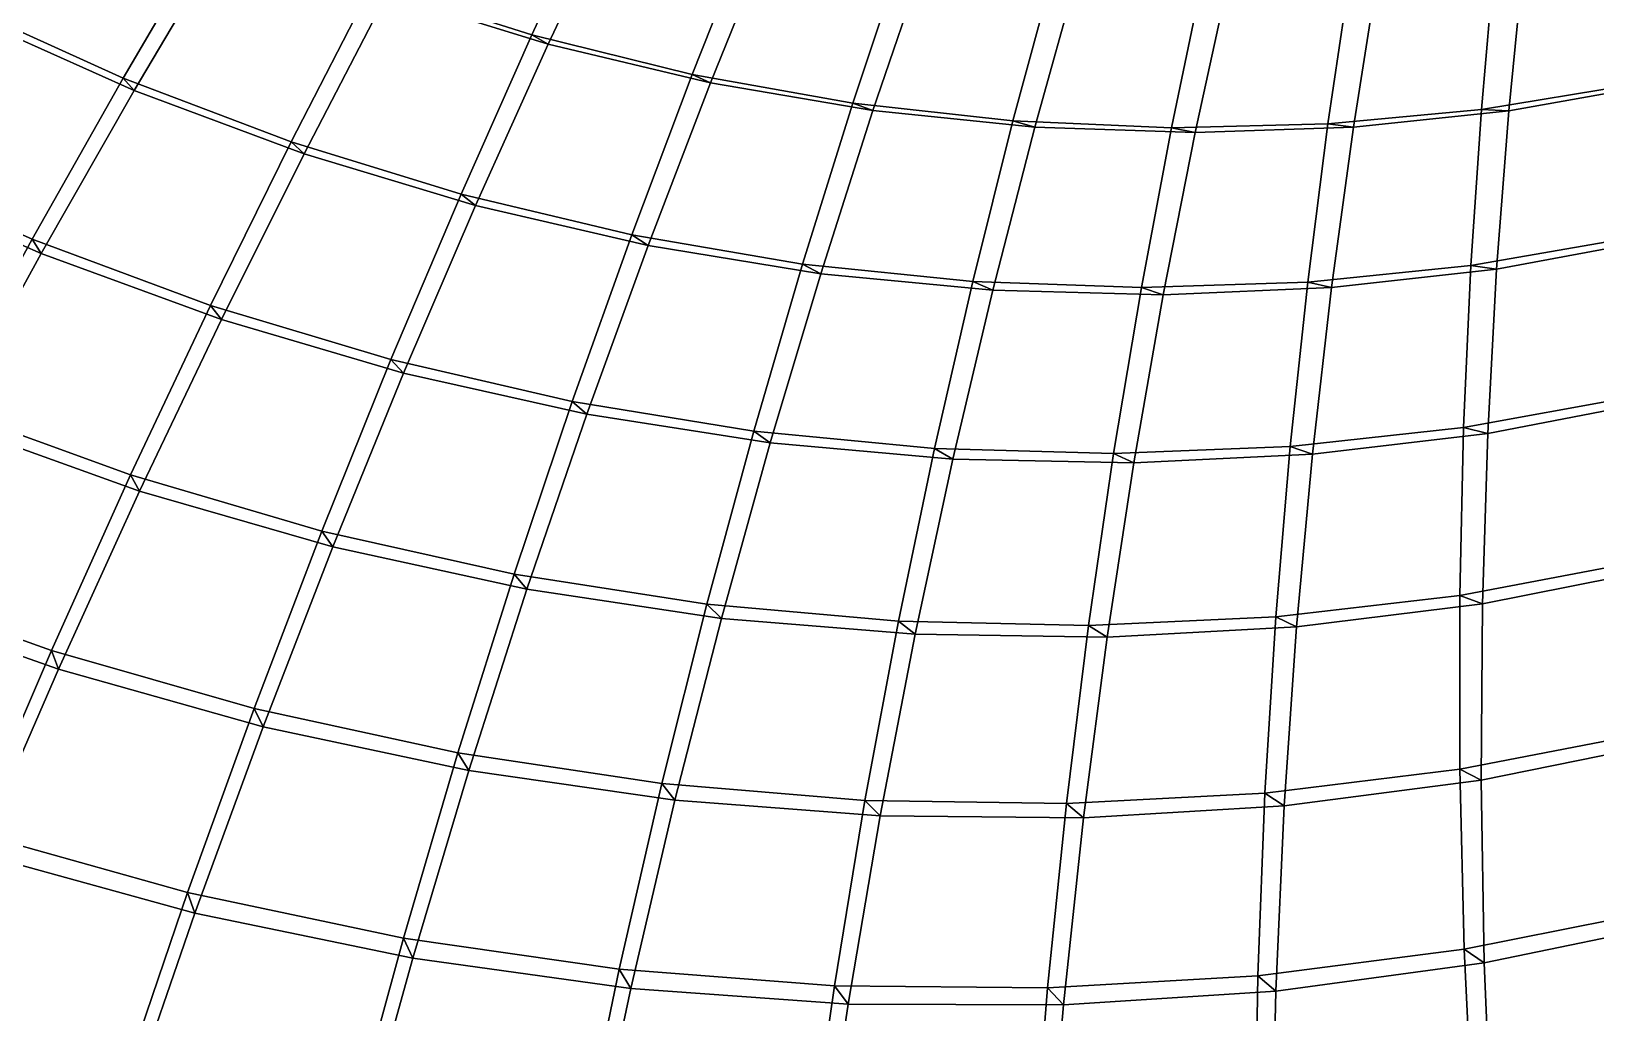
# Model space of a CAD drawing. Header units: metres. Extents: x -2184624 to 1125696, y -1900362 to 1900362.
# Drawn here: x -551038 to -128531, y -1094813 to -829668 of the extents above; entities that cross this region are included whole.
import ezdxf

# ---------------------------------------------------------------- set-up
doc = ezdxf.new("R2010")
doc.units = ezdxf.units.M

msp = doc.modelspace()

# ---------------------------------------------------------------- linework, layer by layer
at = {"layer": '1'}
for points in [[(-396662.97, -789097, 469294.94), (-415882.84, -830623.5, 469206.38), (-458994.16, -816975.1, 480598.75), (-437137, -775904.9, 480892.8)], [(-501667.38, -800412.8, 491514.9), (-526221.6, -842351.94, 488986.84), (-570933.6, -822083.3, 499198.25), (-543705.44, -780976.2, 501958.56)], [(-391653.16, -791080.5, 488693.38), (-411418.97, -833135.6, 488677.88), (-454986.53, -819664.6, 499900.2), (-432569.25, -778081.1, 500128.75)], [(-498102.7, -803235.7, 510652.28), (-523217.12, -845692.56, 508190.1), (-568374, -825498.06, 518238.56), (-540569.3, -783891.3, 520938.25)], [(-355963.1, -799522.75, 457204.72), (-372532.7, -841331.5, 457330.44), (-415882.84, -830623.5, 469206.38), (-396662.97, -789097, 469294.94)], [(-415882.84, -830623.5, 469206.38), (-411418.97, -833135.6, 488677.88), (-391653.16, -791080.5, 488693.38), (-396662.97, -789097, 469294.94)], [(-396662.97, -789097, 469294.94), (-391653.16, -791080.5, 488693.38), (-411418.97, -833135.6, 488677.88), (-415882.84, -830623.5, 469206.38)], [(-350498.84, -801267.6, 476770.16), (-367600.7, -843619.25, 476977.44), (-411418.97, -833135.6, 488677.88), (-391653.16, -791080.5, 488693.38)], [(-458994.16, -816975.1, 480598.75), (-480835.5, -859569.6, 478313.94), (-526221.6, -842351.94, 488986.84), (-501667.38, -800412.8, 491514.9)], [(-526221.6, -842351.94, 488986.84), (-523217.12, -845692.56, 508190.1), (-498102.7, -803235.7, 510652.28), (-501667.38, -800412.8, 491514.9)], [(-501667.38, -800412.8, 491514.9), (-498102.7, -803235.7, 510652.28), (-523217.12, -845692.56, 508190.1), (-526221.6, -842351.94, 488986.84)], [(-315227.7, -807168.9, 444611.66), (-329147.28, -849086.44, 444960.44), (-372532.7, -841331.5, 457330.44), (-355963.1, -799522.75, 457204.72)], [(-372532.7, -841331.5, 457330.44), (-367600.7, -843619.25, 476977.44), (-350498.84, -801267.6, 476770.16), (-355963.1, -799522.75, 457204.72)], [(-355963.1, -799522.75, 457204.72), (-350498.84, -801267.6, 476770.16), (-367600.7, -843619.25, 476977.44), (-372532.7, -841331.5, 457330.44)], [(-309297.75, -808625.9, 464347.72), (-323736.6, -851099.2, 464787.7), (-367600.7, -843619.25, 476977.44), (-350498.84, -801267.6, 476770.16)], [(-454986.53, -819664.6, 499900.2), (-477371.8, -862793.75, 497687.3), (-523217.12, -845692.56, 508190.1), (-498102.7, -803235.7, 510652.28)], [(-117853.38, -804225.44, 373415.53), (-118968.516, -844101.25, 374983.2), (-159402.3, -850803.3, 390157.78), (-155828.2, -810180.56, 388843.84)], [(-109468.77, -803368.2, 394014.78), (-111057.53, -843841.6, 395743.7), (-152000.52, -851132.8, 410732.66), (-147947.23, -809917.44, 409275.16)], [(-274650.06, -812036.44, 431500.9), (-285932.34, -853888.2, 432080.88), (-329147.28, -849086.44, 444960.44), (-315227.7, -807168.9, 444611.66)], [(-329147.28, -849086.44, 444960.44), (-323736.6, -851099.2, 464787.7), (-309297.75, -808625.9, 464347.72), (-315227.7, -807168.9, 444611.66)], [(-315227.7, -807168.9, 444611.66), (-309297.75, -808625.9, 464347.72), (-323736.6, -851099.2, 464787.7), (-329147.28, -849086.44, 444960.44)], [(-268244.38, -813152.8, 451410.34), (-280033.84, -855571.7, 452092.25), (-323736.6, -851099.2, 464787.7), (-309297.75, -808625.9, 464347.72)], [(-155828.2, -810180.56, 388843.84), (-159402.3, -850803.3, 390157.78), (-200849.12, -854708.2, 404708.06), (-194751.98, -813505.6, 403644.25)], [(-147947.23, -809917.44, 409275.16), (-152000.52, -851132.8, 410732.66), (-193953.53, -855554.56, 425094.8), (-187369.55, -813766.25, 423903.12)], [(-159402.3, -850803.3, 390157.78), (-152000.52, -851132.8, 410732.66), (-147947.23, -809917.44, 409275.16), (-155828.2, -810180.56, 388843.84)], [(-155828.2, -810180.56, 388843.84), (-147947.23, -809917.44, 409275.16), (-152000.52, -851132.8, 410732.66), (-159402.3, -850803.3, 390157.78)], [(-234425.55, -814138.94, 417853.25), (-243096.3, -855752.06, 418671.94), (-285932.34, -853888.2, 432080.88), (-274650.06, -812036.44, 431500.9)], [(-285932.34, -853888.2, 432080.88), (-280033.84, -855571.7, 452092.25), (-268244.38, -813152.8, 451410.34), (-274650.06, -812036.44, 431500.9)], [(-274650.06, -812036.44, 431500.9), (-268244.38, -813152.8, 451410.34), (-280033.84, -855571.7, 452092.25), (-285932.34, -853888.2, 432080.88)], [(-227535.3, -814857.8, 437937.44), (-236702.33, -857048.2, 438870.3), (-280033.84, -855571.7, 452092.25), (-268244.38, -813152.8, 451410.34)], [(-194751.98, -813505.6, 403644.25), (-200849.12, -854708.2, 404708.06), (-243096.3, -855752.06, 418671.94), (-234425.55, -814138.94, 417853.25)], [(-243096.3, -855752.06, 418671.94), (-236702.33, -857048.2, 438870.3), (-227535.3, -814857.8, 437937.44), (-234425.55, -814138.94, 417853.25)], [(-234425.55, -814138.94, 417853.25), (-227535.3, -814857.8, 437937.44), (-236702.33, -857048.2, 438870.3), (-243096.3, -855752.06, 418671.94)], [(-187369.55, -813766.25, 423903.12), (-193953.53, -855554.56, 425094.8), (-236702.33, -857048.2, 438870.3), (-227535.3, -814857.8, 437937.44)], [(-200849.12, -854708.2, 404708.06), (-193953.53, -855554.56, 425094.8), (-187369.55, -813766.25, 423903.12), (-194751.98, -813505.6, 403644.25)], [(-194751.98, -813505.6, 403644.25), (-187369.55, -813766.25, 423903.12), (-193953.53, -855554.56, 425094.8), (-200849.12, -854708.2, 404708.06)], [(-415882.84, -830623.5, 469206.38), (-434984.16, -873695.4, 467175.9), (-480835.5, -859569.6, 478313.94), (-458994.16, -816975.1, 480598.75)], [(-480835.5, -859569.6, 478313.94), (-477371.8, -862793.75, 497687.3), (-454986.53, -819664.6, 499900.2), (-458994.16, -816975.1, 480598.75)], [(-458994.16, -816975.1, 480598.75), (-454986.53, -819664.6, 499900.2), (-477371.8, -862793.75, 497687.3), (-480835.5, -859569.6, 478313.94)], [(-415882.84, -830623.5, 469206.38), (-411418.97, -833135.6, 488677.88), (-454986.53, -819664.6, 499900.2), (-458994.16, -816975.1, 480598.75)], [(-458994.16, -816975.1, 480598.75), (-454986.53, -819664.6, 499900.2), (-411418.97, -833135.6, 488677.88), (-415882.84, -830623.5, 469206.38)], [(-526221.6, -842351.94, 488986.84), (-550800.2, -885840.25, 484298.16), (-598289.75, -864705.9, 494232.12), (-570933.6, -822083.3, 499198.25)], [(-526221.6, -842351.94, 488986.84), (-523217.12, -845692.56, 508190.1), (-568374, -825498.06, 518238.56), (-570933.6, -822083.3, 499198.25)], [(-570933.6, -822083.3, 499198.25), (-568374, -825498.06, 518238.56), (-523217.12, -845692.56, 508190.1), (-526221.6, -842351.94, 488986.84)], [(-411418.97, -833135.6, 488677.88), (-431048.34, -876757.9, 486726.1), (-477371.8, -862793.75, 497687.3), (-454986.53, -819664.6, 499900.2)], [(-523217.12, -845692.56, 508190.1), (-548343.8, -889722.9, 503576.9), (-596296.6, -868644.1, 513343.25), (-568374, -825498.06, 518238.56)], [(-372532.7, -841331.5, 457330.44), (-388880.8, -884701, 455565.4), (-434984.16, -873695.4, 467175.9), (-415882.84, -830623.5, 469206.38)], [(-434984.16, -873695.4, 467175.9), (-431048.34, -876757.9, 486726.1), (-411418.97, -833135.6, 488677.88), (-415882.84, -830623.5, 469206.38)], [(-415882.84, -830623.5, 469206.38), (-411418.97, -833135.6, 488677.88), (-431048.34, -876757.9, 486726.1), (-434984.16, -873695.4, 467175.9)], [(-372532.7, -841331.5, 457330.44), (-367600.7, -843619.25, 476977.44), (-411418.97, -833135.6, 488677.88), (-415882.84, -830623.5, 469206.38)], [(-415882.84, -830623.5, 469206.38), (-411418.97, -833135.6, 488677.88), (-367600.7, -843619.25, 476977.44), (-372532.7, -841331.5, 457330.44)], [(-367600.7, -843619.25, 476977.44), (-384461.38, -887553.5, 475298.72), (-431048.34, -876757.9, 486726.1), (-411418.97, -833135.6, 488677.88)], [(-480835.5, -859569.6, 478313.94), (-502595.28, -903741.4, 473915.84), (-550800.2, -885840.25, 484298.16), (-526221.6, -842351.94, 488986.84)], [(-550800.2, -885840.25, 484298.16), (-548343.8, -889722.9, 503576.9), (-523217.12, -845692.56, 508190.1), (-526221.6, -842351.94, 488986.84)], [(-526221.6, -842351.94, 488986.84), (-523217.12, -845692.56, 508190.1), (-548343.8, -889722.9, 503576.9), (-550800.2, -885840.25, 484298.16)], [(-480835.5, -859569.6, 478313.94), (-477371.8, -862793.75, 497687.3), (-523217.12, -845692.56, 508190.1), (-526221.6, -842351.94, 488986.84)], [(-526221.6, -842351.94, 488986.84), (-523217.12, -845692.56, 508190.1), (-477371.8, -862793.75, 497687.3), (-480835.5, -859569.6, 478313.94)], [(-329147.28, -849086.44, 444960.44), (-342741.12, -892572.44, 443471.47), (-388880.8, -884701, 455565.4), (-372532.7, -841331.5, 457330.44)], [(-388880.8, -884701, 455565.4), (-384461.38, -887553.5, 475298.72), (-367600.7, -843619.25, 476977.44), (-372532.7, -841331.5, 457330.44)], [(-372532.7, -841331.5, 457330.44), (-367600.7, -843619.25, 476977.44), (-384461.38, -887553.5, 475298.72), (-388880.8, -884701, 455565.4)], [(-323736.6, -851099.2, 464787.7), (-337828.3, -895162.94, 463393.72), (-384461.38, -887553.5, 475298.72), (-367600.7, -843619.25, 476977.44)], [(-329147.28, -849086.44, 444960.44), (-323736.6, -851099.2, 464787.7), (-367600.7, -843619.25, 476977.44), (-372532.7, -841331.5, 457330.44)], [(-372532.7, -841331.5, 457330.44), (-367600.7, -843619.25, 476977.44), (-323736.6, -851099.2, 464787.7), (-329147.28, -849086.44, 444960.44)], [(-118968.516, -844101.25, 374983.2), (-119240.945, -885491.1, 375016.03), (-162235.47, -892964.1, 389870.75), (-159402.3, -850803.3, 390157.78)], [(-118968.516, -844101.25, 374983.2), (-111057.53, -843841.6, 395743.7), (-152000.52, -851132.8, 410732.66), (-159402.3, -850803.3, 390157.78)], [(-159402.3, -850803.3, 390157.78), (-152000.52, -851132.8, 410732.66), (-111057.53, -843841.6, 395743.7), (-118968.516, -844101.25, 374983.2)], [(-111057.53, -843841.6, 395743.7), (-111774.51, -885852.9, 395936.22), (-155285.12, -893909.5, 410588.8), (-152000.52, -851132.8, 410732.66)], [(-477371.8, -862793.75, 497687.3), (-499661.47, -907524.75, 493369.97), (-548343.8, -889722.9, 503576.9), (-523217.12, -845692.56, 508190.1)], [(-285932.34, -853888.2, 432080.88), (-296784.72, -897310.7, 430878.47), (-342741.12, -892572.44, 443471.47), (-329147.28, -849086.44, 444960.44)], [(-342741.12, -892572.44, 443471.47), (-337828.3, -895162.94, 463393.72), (-323736.6, -851099.2, 464787.7), (-329147.28, -849086.44, 444960.44)], [(-329147.28, -849086.44, 444960.44), (-323736.6, -851099.2, 464787.7), (-337828.3, -895162.94, 463393.72), (-342741.12, -892572.44, 443471.47)], [(-285932.34, -853888.2, 432080.88), (-280033.84, -855571.7, 452092.25), (-323736.6, -851099.2, 464787.7), (-329147.28, -849086.44, 444960.44)], [(-329147.28, -849086.44, 444960.44), (-323736.6, -851099.2, 464787.7), (-280033.84, -855571.7, 452092.25), (-285932.34, -853888.2, 432080.88)], [(-280033.84, -855571.7, 452092.25), (-291370.28, -899583.7, 450994.66), (-337828.3, -895162.94, 463393.72), (-323736.6, -851099.2, 464787.7)], [(-159402.3, -850803.3, 390157.78), (-162235.47, -892964.1, 389870.75), (-206307.88, -897466.56, 404107.5), (-200849.12, -854708.2, 404708.06)], [(-159402.3, -850803.3, 390157.78), (-152000.52, -851132.8, 410732.66), (-193953.53, -855554.56, 425094.8), (-200849.12, -854708.2, 404708.06)], [(-200849.12, -854708.2, 404708.06), (-193953.53, -855554.56, 425094.8), (-152000.52, -851132.8, 410732.66), (-159402.3, -850803.3, 390157.78)], [(-152000.52, -851132.8, 410732.66), (-155285.12, -893909.5, 410588.8), (-199872.81, -898921.56, 424622.94), (-193953.53, -855554.56, 425094.8)], [(-162235.47, -892964.1, 389870.75), (-155285.12, -893909.5, 410588.8), (-152000.52, -851132.8, 410732.66), (-159402.3, -850803.3, 390157.78)], [(-159402.3, -850803.3, 390157.78), (-152000.52, -851132.8, 410732.66), (-155285.12, -893909.5, 410588.8), (-162235.47, -892964.1, 389870.75)], [(-243096.3, -855752.06, 418671.94), (-251232.4, -898931.6, 417765.94), (-296784.72, -897310.7, 430878.47), (-285932.34, -853888.2, 432080.88)], [(-296784.72, -897310.7, 430878.47), (-291370.28, -899583.7, 450994.66), (-280033.84, -855571.7, 452092.25), (-285932.34, -853888.2, 432080.88)], [(-285932.34, -853888.2, 432080.88), (-280033.84, -855571.7, 452092.25), (-291370.28, -899583.7, 450994.66), (-296784.72, -897310.7, 430878.47)], [(-236702.33, -857048.2, 438870.3), (-245309.97, -900827.5, 438080.25), (-291370.28, -899583.7, 450994.66), (-280033.84, -855571.7, 452092.25)], [(-243096.3, -855752.06, 418671.94), (-236702.33, -857048.2, 438870.3), (-280033.84, -855571.7, 452092.25), (-285932.34, -853888.2, 432080.88)], [(-285932.34, -853888.2, 432080.88), (-280033.84, -855571.7, 452092.25), (-236702.33, -857048.2, 438870.3), (-243096.3, -855752.06, 418671.94)], [(-200849.12, -854708.2, 404708.06), (-206307.88, -897466.56, 404107.5), (-251232.4, -898931.6, 417765.94), (-243096.3, -855752.06, 418671.94)], [(-251232.4, -898931.6, 417765.94), (-245309.97, -900827.5, 438080.25), (-236702.33, -857048.2, 438870.3), (-243096.3, -855752.06, 418671.94)], [(-243096.3, -855752.06, 418671.94), (-236702.33, -857048.2, 438870.3), (-245309.97, -900827.5, 438080.25), (-251232.4, -898931.6, 417765.94)], [(-193953.53, -855554.56, 425094.8), (-199872.81, -898921.56, 424622.94), (-245309.97, -900827.5, 438080.25), (-236702.33, -857048.2, 438870.3)], [(-200849.12, -854708.2, 404708.06), (-193953.53, -855554.56, 425094.8), (-236702.33, -857048.2, 438870.3), (-243096.3, -855752.06, 418671.94)], [(-243096.3, -855752.06, 418671.94), (-236702.33, -857048.2, 438870.3), (-193953.53, -855554.56, 425094.8), (-200849.12, -854708.2, 404708.06)], [(-206307.88, -897466.56, 404107.5), (-199872.81, -898921.56, 424622.94), (-193953.53, -855554.56, 425094.8), (-200849.12, -854708.2, 404708.06)], [(-200849.12, -854708.2, 404708.06), (-193953.53, -855554.56, 425094.8), (-199872.81, -898921.56, 424622.94), (-206307.88, -897466.56, 404107.5)], [(-434984.16, -873695.4, 467175.9), (-453896.62, -918365.06, 463081.44), (-502595.28, -903741.4, 473915.84), (-480835.5, -859569.6, 478313.94)], [(-502595.28, -903741.4, 473915.84), (-499661.47, -907524.75, 493369.97), (-477371.8, -862793.75, 497687.3), (-480835.5, -859569.6, 478313.94)], [(-480835.5, -859569.6, 478313.94), (-477371.8, -862793.75, 497687.3), (-499661.47, -907524.75, 493369.97), (-502595.28, -903741.4, 473915.84)], [(-434984.16, -873695.4, 467175.9), (-431048.34, -876757.9, 486726.1), (-477371.8, -862793.75, 497687.3), (-480835.5, -859569.6, 478313.94)], [(-480835.5, -859569.6, 478313.94), (-477371.8, -862793.75, 497687.3), (-431048.34, -876757.9, 486726.1), (-434984.16, -873695.4, 467175.9)], [(-550800.2, -885840.25, 484298.16), (-575343.8, -930922.1, 477317.3), (-625718.56, -908887.7, 486927.94), (-598289.75, -864705.9, 494232.12)], [(-550800.2, -885840.25, 484298.16), (-548343.8, -889722.9, 503576.9), (-596296.6, -868644.1, 513343.25), (-598289.75, -864705.9, 494232.12)], [(-598289.75, -864705.9, 494232.12), (-596296.6, -868644.1, 513343.25), (-548343.8, -889722.9, 503576.9), (-550800.2, -885840.25, 484298.16)], [(-431048.34, -876757.9, 486726.1), (-450472.75, -922002.7, 482718.38), (-499661.47, -907524.75, 493369.97), (-477371.8, -862793.75, 497687.3)], [(-548343.8, -889722.9, 503576.9), (-573426.06, -935374.6, 496683.62), (-624284.56, -913376.8, 506122.62), (-596296.6, -868644.1, 513343.25)], [(-388880.8, -884701, 455565.4), (-404930.6, -929682.06, 451787.5), (-453896.62, -918365.06, 463081.44), (-434984.16, -873695.4, 467175.9)], [(-453896.62, -918365.06, 463081.44), (-450472.75, -922002.7, 482718.38), (-431048.34, -876757.9, 486726.1), (-434984.16, -873695.4, 467175.9)], [(-434984.16, -873695.4, 467175.9), (-431048.34, -876757.9, 486726.1), (-450472.75, -922002.7, 482718.38), (-453896.62, -918365.06, 463081.44)], [(-388880.8, -884701, 455565.4), (-384461.38, -887553.5, 475298.72), (-431048.34, -876757.9, 486726.1), (-434984.16, -873695.4, 467175.9)], [(-434984.16, -873695.4, 467175.9), (-431048.34, -876757.9, 486726.1), (-384461.38, -887553.5, 475298.72), (-388880.8, -884701, 455565.4)], [(-384461.38, -887553.5, 475298.72), (-401005.66, -933124.2, 471614.44), (-450472.75, -922002.7, 482718.38), (-431048.34, -876757.9, 486726.1)], [(-502595.28, -903741.4, 473915.84), (-524209.1, -949533.9, 467273.25), (-575343.8, -930922.1, 477317.3), (-550800.2, -885840.25, 484298.16)], [(-575343.8, -930922.1, 477317.3), (-573426.06, -935374.6, 496683.62), (-548343.8, -889722.9, 503576.9), (-550800.2, -885840.25, 484298.16)], [(-550800.2, -885840.25, 484298.16), (-548343.8, -889722.9, 503576.9), (-573426.06, -935374.6, 496683.62), (-575343.8, -930922.1, 477317.3)], [(-502595.28, -903741.4, 473915.84), (-499661.47, -907524.75, 493369.97), (-548343.8, -889722.9, 503576.9), (-550800.2, -885840.25, 484298.16)], [(-550800.2, -885840.25, 484298.16), (-548343.8, -889722.9, 503576.9), (-499661.47, -907524.75, 493369.97), (-502595.28, -903741.4, 473915.84)], [(-342741.12, -892572.44, 443471.47), (-355926.97, -937677.6, 440023.03), (-404930.6, -929682.06, 451787.5), (-388880.8, -884701, 455565.4)], [(-404930.6, -929682.06, 451787.5), (-401005.66, -933124.2, 471614.44), (-384461.38, -887553.5, 475298.72), (-388880.8, -884701, 455565.4)], [(-388880.8, -884701, 455565.4), (-384461.38, -887553.5, 475298.72), (-401005.66, -933124.2, 471614.44), (-404930.6, -929682.06, 451787.5)], [(-342741.12, -892572.44, 443471.47), (-337828.3, -895162.94, 463393.72), (-384461.38, -887553.5, 475298.72), (-388880.8, -884701, 455565.4)], [(-388880.8, -884701, 455565.4), (-384461.38, -887553.5, 475298.72), (-337828.3, -895162.94, 463393.72), (-342741.12, -892572.44, 443471.47)], [(-119240.945, -885491.1, 375016.03), (-118556.445, -928431.5, 373392.88), (-164219.16, -936703.6, 387860.84), (-162235.47, -892964.1, 389870.75)], [(-119240.945, -885491.1, 375016.03), (-111774.51, -885852.9, 395936.22), (-155285.12, -893909.5, 410588.8), (-162235.47, -892964.1, 389870.75)], [(-162235.47, -892964.1, 389870.75), (-155285.12, -893909.5, 410588.8), (-111774.51, -885852.9, 395936.22), (-119240.945, -885491.1, 375016.03)], [(-111774.51, -885852.9, 395936.22), (-111505.32, -929440.75, 394473.7), (-157692.6, -938290.6, 408724.16), (-155285.12, -893909.5, 410588.8)], [(-499661.47, -907524.75, 493369.97), (-521793.28, -953904.75, 486819.56), (-573426.06, -935374.6, 496683.62), (-548343.8, -889722.9, 503576.9)], [(-337828.3, -895162.94, 463393.72), (-351491.84, -940871.1, 460046.6), (-401005.66, -933124.2, 471614.44), (-384461.38, -887553.5, 475298.72)], [(-296784.72, -897310.7, 430878.47), (-307118.03, -942353.1, 427771.75), (-355926.97, -937677.6, 440023.03), (-342741.12, -892572.44, 443471.47)], [(-355926.97, -937677.6, 440023.03), (-351491.84, -940871.1, 460046.6), (-337828.3, -895162.94, 463393.72), (-342741.12, -892572.44, 443471.47)], [(-342741.12, -892572.44, 443471.47), (-337828.3, -895162.94, 463393.72), (-351491.84, -940871.1, 460046.6), (-355926.97, -937677.6, 440023.03)], [(-291370.28, -899583.7, 450994.66), (-302165.53, -945240.9, 447998.2), (-351491.84, -940871.1, 460046.6), (-337828.3, -895162.94, 463393.72)], [(-296784.72, -897310.7, 430878.47), (-291370.28, -899583.7, 450994.66), (-337828.3, -895162.94, 463393.72), (-342741.12, -892572.44, 443471.47)], [(-342741.12, -892572.44, 443471.47), (-337828.3, -895162.94, 463393.72), (-291370.28, -899583.7, 450994.66), (-296784.72, -897310.7, 430878.47)], [(-162235.47, -892964.1, 389870.75), (-164219.16, -936703.6, 387860.84), (-211026.5, -941824.06, 401720.8), (-206307.88, -897466.56, 404107.5)], [(-162235.47, -892964.1, 389870.75), (-155285.12, -893909.5, 410588.8), (-199872.81, -898921.56, 424622.94), (-206307.88, -897466.56, 404107.5)], [(-206307.88, -897466.56, 404107.5), (-199872.81, -898921.56, 424622.94), (-155285.12, -893909.5, 410588.8), (-162235.47, -892964.1, 389870.75)], [(-155285.12, -893909.5, 410588.8), (-157692.6, -938290.6, 408724.16), (-205026.1, -943913.2, 422368.2), (-199872.81, -898921.56, 424622.94)], [(-164219.16, -936703.6, 387860.84), (-157692.6, -938290.6, 408724.16), (-155285.12, -893909.5, 410588.8), (-162235.47, -892964.1, 389870.75)], [(-162235.47, -892964.1, 389870.75), (-155285.12, -893909.5, 410588.8), (-157692.6, -938290.6, 408724.16), (-164219.16, -936703.6, 387860.84)], [(-251232.4, -898931.6, 417765.94), (-258738.86, -943724.3, 415013.4), (-307118.03, -942353.1, 427771.75), (-296784.72, -897310.7, 430878.47)], [(-307118.03, -942353.1, 427771.75), (-302165.53, -945240.9, 447998.2), (-291370.28, -899583.7, 450994.66), (-296784.72, -897310.7, 430878.47)], [(-296784.72, -897310.7, 430878.47), (-291370.28, -899583.7, 450994.66), (-302165.53, -945240.9, 447998.2), (-307118.03, -942353.1, 427771.75)], [(-245309.97, -900827.5, 438080.25), (-253263.89, -946245.44, 435448.1), (-302165.53, -945240.9, 447998.2), (-291370.28, -899583.7, 450994.66)], [(-251232.4, -898931.6, 417765.94), (-245309.97, -900827.5, 438080.25), (-291370.28, -899583.7, 450994.66), (-296784.72, -897310.7, 430878.47)], [(-296784.72, -897310.7, 430878.47), (-291370.28, -899583.7, 450994.66), (-245309.97, -900827.5, 438080.25), (-251232.4, -898931.6, 417765.94)], [(-206307.88, -897466.56, 404107.5), (-211026.5, -941824.06, 401720.8), (-258738.86, -943724.3, 415013.4), (-251232.4, -898931.6, 417765.94)], [(-258738.86, -943724.3, 415013.4), (-253263.89, -946245.44, 435448.1), (-245309.97, -900827.5, 438080.25), (-251232.4, -898931.6, 417765.94)], [(-251232.4, -898931.6, 417765.94), (-245309.97, -900827.5, 438080.25), (-253263.89, -946245.44, 435448.1), (-258738.86, -943724.3, 415013.4)], [(-199872.81, -898921.56, 424622.94), (-205026.1, -943913.2, 422368.2), (-253263.89, -946245.44, 435448.1), (-245309.97, -900827.5, 438080.25)], [(-206307.88, -897466.56, 404107.5), (-199872.81, -898921.56, 424622.94), (-245309.97, -900827.5, 438080.25), (-251232.4, -898931.6, 417765.94)], [(-251232.4, -898931.6, 417765.94), (-245309.97, -900827.5, 438080.25), (-199872.81, -898921.56, 424622.94), (-206307.88, -897466.56, 404107.5)], [(-211026.5, -941824.06, 401720.8), (-205026.1, -943913.2, 422368.2), (-199872.81, -898921.56, 424622.94), (-206307.88, -897466.56, 404107.5)], [(-206307.88, -897466.56, 404107.5), (-199872.81, -898921.56, 424622.94), (-205026.1, -943913.2, 422368.2), (-211026.5, -941824.06, 401720.8)], [(-453896.62, -918365.06, 463081.44), (-472550.44, -964676.06, 456792), (-524209.1, -949533.9, 467273.25), (-502595.28, -903741.4, 473915.84)], [(-524209.1, -949533.9, 467273.25), (-521793.28, -953904.75, 486819.56), (-499661.47, -907524.75, 493369.97), (-502595.28, -903741.4, 473915.84)], [(-502595.28, -903741.4, 473915.84), (-499661.47, -907524.75, 493369.97), (-521793.28, -953904.75, 486819.56), (-524209.1, -949533.9, 467273.25)], [(-453896.62, -918365.06, 463081.44), (-450472.75, -922002.7, 482718.38), (-499661.47, -907524.75, 493369.97), (-502595.28, -903741.4, 473915.84)], [(-502595.28, -903741.4, 473915.84), (-499661.47, -907524.75, 493369.97), (-450472.75, -922002.7, 482718.38), (-453896.62, -918365.06, 463081.44)], [(-450472.75, -922002.7, 482718.38), (-469624.25, -968917.44, 476526.38), (-521793.28, -953904.75, 486819.56), (-499661.47, -907524.75, 493369.97)], [(-404930.6, -929682.06, 451787.5), (-420607.44, -976318, 445866.28), (-472550.44, -964676.06, 456792), (-453896.62, -918365.06, 463081.44)], [(-472550.44, -964676.06, 456792), (-469624.25, -968917.44, 476526.38), (-450472.75, -922002.7, 482718.38), (-453896.62, -918365.06, 463081.44)], [(-453896.62, -918365.06, 463081.44), (-450472.75, -922002.7, 482718.38), (-469624.25, -968917.44, 476526.38), (-472550.44, -964676.06, 456792)], [(-404930.6, -929682.06, 451787.5), (-401005.66, -933124.2, 471614.44), (-450472.75, -922002.7, 482718.38), (-453896.62, -918365.06, 463081.44)], [(-453896.62, -918365.06, 463081.44), (-450472.75, -922002.7, 482718.38), (-401005.66, -933124.2, 471614.44), (-404930.6, -929682.06, 451787.5)], [(-401005.66, -933124.2, 471614.44), (-417160.38, -980378.6, 465796.6), (-469624.25, -968917.44, 476526.38), (-450472.75, -922002.7, 482718.38)], [(-118556.445, -928431.5, 373392.88), (-116802.51, -972951.7, 369985.22), (-165247.83, -982054.1, 383999.6), (-164219.16, -936703.6, 387860.84)], [(-118556.445, -928431.5, 373392.88), (-111505.32, -929440.75, 394473.7), (-157692.6, -938290.6, 408724.16), (-164219.16, -936703.6, 387860.84)], [(-164219.16, -936703.6, 387860.84), (-157692.6, -938290.6, 408724.16), (-111505.32, -929440.75, 394473.7), (-118556.445, -928431.5, 373392.88)], [(-111505.32, -929440.75, 394473.7), (-110137.055, -974637.44, 391230.16), (-159117.36, -984311.5, 405012.9), (-157692.6, -938290.6, 408724.16)], [(-524209.1, -949533.9, 467273.25), (-545614.06, -996981.06, 458245.9), (-599793.2, -977631.06, 467903.56), (-575343.8, -930922.1, 477317.3)], [(-524209.1, -949533.9, 467273.25), (-521793.28, -953904.75, 486819.56), (-573426.06, -935374.6, 496683.62), (-575343.8, -930922.1, 477317.3)], [(-575343.8, -930922.1, 477317.3), (-573426.06, -935374.6, 496683.62), (-521793.28, -953904.75, 486819.56), (-524209.1, -949533.9, 467273.25)], [(-355926.97, -937677.6, 440023.03), (-368623.53, -984444.25, 434484.53), (-420607.44, -976318, 445866.28), (-404930.6, -929682.06, 451787.5)], [(-420607.44, -976318, 445866.28), (-417160.38, -980378.6, 465796.6), (-401005.66, -933124.2, 471614.44), (-404930.6, -929682.06, 451787.5)], [(-404930.6, -929682.06, 451787.5), (-401005.66, -933124.2, 471614.44), (-417160.38, -980378.6, 465796.6), (-420607.44, -976318, 445866.28)], [(-351491.84, -940871.1, 460046.6), (-364647.22, -988269.4, 454618.4), (-417160.38, -980378.6, 465796.6), (-401005.66, -933124.2, 471614.44)], [(-355926.97, -937677.6, 440023.03), (-351491.84, -940871.1, 460046.6), (-401005.66, -933124.2, 471614.44), (-404930.6, -929682.06, 451787.5)], [(-404930.6, -929682.06, 451787.5), (-401005.66, -933124.2, 471614.44), (-351491.84, -940871.1, 460046.6), (-355926.97, -937677.6, 440023.03)], [(-521793.28, -953904.75, 486819.56), (-543706.44, -1001971.8, 477898.22), (-598406.7, -982685.44, 487372.06), (-573426.06, -935374.6, 496683.62)], [(-307118.03, -942353.1, 427771.75), (-316845.66, -989055.06, 422631.1), (-368623.53, -984444.25, 434484.53), (-355926.97, -937677.6, 440023.03)], [(-368623.53, -984444.25, 434484.53), (-364647.22, -988269.4, 454618.4), (-351491.84, -940871.1, 460046.6), (-355926.97, -937677.6, 440023.03)], [(-355926.97, -937677.6, 440023.03), (-351491.84, -940871.1, 460046.6), (-364647.22, -988269.4, 454618.4), (-368623.53, -984444.25, 434484.53)], [(-307118.03, -942353.1, 427771.75), (-302165.53, -945240.9, 447998.2), (-351491.84, -940871.1, 460046.6), (-355926.97, -937677.6, 440023.03)], [(-355926.97, -937677.6, 440023.03), (-351491.84, -940871.1, 460046.6), (-302165.53, -945240.9, 447998.2), (-307118.03, -942353.1, 427771.75)], [(-164219.16, -936703.6, 387860.84), (-165247.83, -982054.1, 383999.6), (-214905.84, -987816.9, 397419.06), (-211026.5, -941824.06, 401720.8)], [(-164219.16, -936703.6, 387860.84), (-157692.6, -938290.6, 408724.16), (-205026.1, -943913.2, 422368.2), (-211026.5, -941824.06, 401720.8)], [(-211026.5, -941824.06, 401720.8), (-205026.1, -943913.2, 422368.2), (-157692.6, -938290.6, 408724.16), (-164219.16, -936703.6, 387860.84)], [(-165247.83, -982054.1, 383999.6), (-159117.36, -984311.5, 405012.9), (-157692.6, -938290.6, 408724.16), (-164219.16, -936703.6, 387860.84)], [(-164219.16, -936703.6, 387860.84), (-157692.6, -938290.6, 408724.16), (-159117.36, -984311.5, 405012.9), (-165247.83, -982054.1, 383999.6)], [(-302165.53, -945240.9, 447998.2), (-312333.97, -992586.44, 442975.72), (-364647.22, -988269.4, 454618.4), (-351491.84, -940871.1, 460046.6)], [(-211026.5, -941824.06, 401720.8), (-214905.84, -987816.9, 397419.06), (-265522.7, -990168.1, 410285), (-258738.86, -943724.3, 415013.4)], [(-211026.5, -941824.06, 401720.8), (-205026.1, -943913.2, 422368.2), (-253263.89, -946245.44, 435448.1), (-258738.86, -943724.3, 415013.4)], [(-258738.86, -943724.3, 415013.4), (-253263.89, -946245.44, 435448.1), (-205026.1, -943913.2, 422368.2), (-211026.5, -941824.06, 401720.8)], [(-214905.84, -987816.9, 397419.06), (-209314.5, -990568.9, 418204.25), (-205026.1, -943913.2, 422368.2), (-211026.5, -941824.06, 401720.8)], [(-211026.5, -941824.06, 401720.8), (-205026.1, -943913.2, 422368.2), (-209314.5, -990568.9, 418204.25), (-214905.84, -987816.9, 397419.06)], [(-157692.6, -938290.6, 408724.16), (-159117.36, -984311.5, 405012.9), (-209314.5, -990568.9, 418204.25), (-205026.1, -943913.2, 422368.2)], [(-258738.86, -943724.3, 415013.4), (-265522.7, -990168.1, 410285), (-316845.66, -989055.06, 422631.1), (-307118.03, -942353.1, 427771.75)], [(-316845.66, -989055.06, 422631.1), (-312333.97, -992586.44, 442975.72), (-302165.53, -945240.9, 447998.2), (-307118.03, -942353.1, 427771.75)], [(-307118.03, -942353.1, 427771.75), (-302165.53, -945240.9, 447998.2), (-312333.97, -992586.44, 442975.72), (-316845.66, -989055.06, 422631.1)], [(-253263.89, -946245.44, 435448.1), (-260471.81, -993343.25, 430846.94), (-312333.97, -992586.44, 442975.72), (-302165.53, -945240.9, 447998.2)], [(-258738.86, -943724.3, 415013.4), (-253263.89, -946245.44, 435448.1), (-302165.53, -945240.9, 447998.2), (-307118.03, -942353.1, 427771.75)], [(-307118.03, -942353.1, 427771.75), (-302165.53, -945240.9, 447998.2), (-253263.89, -946245.44, 435448.1), (-258738.86, -943724.3, 415013.4)], [(-265522.7, -990168.1, 410285), (-260471.81, -993343.25, 430846.94), (-253263.89, -946245.44, 435448.1), (-258738.86, -943724.3, 415013.4)], [(-258738.86, -943724.3, 415013.4), (-253263.89, -946245.44, 435448.1), (-260471.81, -993343.25, 430846.94), (-265522.7, -990168.1, 410285)], [(-205026.1, -943913.2, 422368.2), (-209314.5, -990568.9, 418204.25), (-260471.81, -993343.25, 430846.94), (-253263.89, -946245.44, 435448.1)], [(-472550.44, -964676.06, 456792), (-490877.72, -1012662.8, 448167.6), (-545614.06, -996981.06, 458245.9), (-524209.1, -949533.9, 467273.25)], [(-545614.06, -996981.06, 458245.9), (-543706.44, -1001971.8, 477898.22), (-521793.28, -953904.75, 486819.56), (-524209.1, -949533.9, 467273.25)], [(-524209.1, -949533.9, 467273.25), (-521793.28, -953904.75, 486819.56), (-543706.44, -1001971.8, 477898.22), (-545614.06, -996981.06, 458245.9)], [(-472550.44, -964676.06, 456792), (-469624.25, -968917.44, 476526.38), (-521793.28, -953904.75, 486819.56), (-524209.1, -949533.9, 467273.25)], [(-524209.1, -949533.9, 467273.25), (-521793.28, -953904.75, 486819.56), (-469624.25, -968917.44, 476526.38), (-472550.44, -964676.06, 456792)], [(-469624.25, -968917.44, 476526.38), (-488436.72, -1017540.44, 468012.47), (-543706.44, -1001971.8, 477898.22), (-521793.28, -953904.75, 486819.56)], [(-420607.44, -976318, 445866.28), (-435837.94, -1024642.75, 437661.78), (-490877.72, -1012662.8, 448167.6), (-472550.44, -964676.06, 456792)], [(-490877.72, -1012662.8, 448167.6), (-488436.72, -1017540.44, 468012.47), (-469624.25, -968917.44, 476526.38), (-472550.44, -964676.06, 456792)], [(-472550.44, -964676.06, 456792), (-469624.25, -968917.44, 476526.38), (-488436.72, -1017540.44, 468012.47), (-490877.72, -1012662.8, 448167.6)], [(-420607.44, -976318, 445866.28), (-417160.38, -980378.6, 465796.6), (-469624.25, -968917.44, 476526.38), (-472550.44, -964676.06, 456792)], [(-472550.44, -964676.06, 456792), (-469624.25, -968917.44, 476526.38), (-417160.38, -980378.6, 465796.6), (-420607.44, -976318, 445866.28)], [(-417160.38, -980378.6, 465796.6), (-432853.7, -1029354.5, 457707.78), (-488436.72, -1017540.44, 468012.47), (-469624.25, -968917.44, 476526.38)], [(-116802.51, -972951.7, 369985.22), (-110137.055, -974637.44, 391230.16), (-159117.36, -984311.5, 405012.9), (-165247.83, -982054.1, 383999.6)], [(-116802.51, -972951.7, 369985.22), (-113870.164, -1019073.5, 364656.34), (-165219.61, -1029040.8, 378149.56), (-165247.83, -982054.1, 383999.6)], [(-165247.83, -982054.1, 383999.6), (-159117.36, -984311.5, 405012.9), (-110137.055, -974637.44, 391230.16), (-116802.51, -972951.7, 369985.22)], [(-110137.055, -974637.44, 391230.16), (-107560.195, -1021468.1, 386071.34), (-159457.39, -1032001.06, 399320.06), (-159117.36, -984311.5, 405012.9)], [(-545614.06, -996981.06, 458245.9), (-566747.8, -1046106.9, 446684.44), (-624089.44, -1025990.06, 455907.78), (-599793.2, -977631.06, 467903.56)], [(-545614.06, -996981.06, 458245.9), (-543706.44, -1001971.8, 477898.22), (-598406.7, -982685.44, 487372.06), (-599793.2, -977631.06, 467903.56)], [(-599793.2, -977631.06, 467903.56), (-598406.7, -982685.44, 487372.06), (-543706.44, -1001971.8, 477898.22), (-545614.06, -996981.06, 458245.9)], [(-368623.53, -984444.25, 434484.53), (-380753.06, -1032904.6, 426717.06), (-435837.94, -1024642.75, 437661.78), (-420607.44, -976318, 445866.28)], [(-435837.94, -1024642.75, 437661.78), (-432853.7, -1029354.5, 457707.78), (-417160.38, -980378.6, 465796.6), (-420607.44, -976318, 445866.28)], [(-420607.44, -976318, 445866.28), (-417160.38, -980378.6, 465796.6), (-432853.7, -1029354.5, 457707.78), (-435837.94, -1024642.75, 437661.78)], [(-368623.53, -984444.25, 434484.53), (-364647.22, -988269.4, 454618.4), (-417160.38, -980378.6, 465796.6), (-420607.44, -976318, 445866.28)], [(-420607.44, -976318, 445866.28), (-417160.38, -980378.6, 465796.6), (-364647.22, -988269.4, 454618.4), (-368623.53, -984444.25, 434484.53)], [(-543706.44, -1001971.8, 477898.22), (-565340.56, -1051754.6, 466459.38), (-623229.44, -1031683.06, 475495.66), (-598406.7, -982685.44, 487372.06)], [(-364647.22, -988269.4, 454618.4), (-377217.88, -1037394.4, 446972.62), (-432853.7, -1029354.5, 457707.78), (-417160.38, -980378.6, 465796.6)], [(-165247.83, -982054.1, 383999.6), (-165219.61, -1029040.8, 378149.56), (-217850.33, -1035471.8, 391064.12), (-214905.84, -987816.9, 397419.06)], [(-165247.83, -982054.1, 383999.6), (-159117.36, -984311.5, 405012.9), (-209314.5, -990568.9, 418204.25), (-214905.84, -987816.9, 397419.06)], [(-214905.84, -987816.9, 397419.06), (-209314.5, -990568.9, 418204.25), (-159117.36, -984311.5, 405012.9), (-165247.83, -982054.1, 383999.6)], [(-159117.36, -984311.5, 405012.9), (-159457.39, -1032001.06, 399320.06), (-212642.61, -1038919.44, 411995.56), (-209314.5, -990568.9, 418204.25)], [(-165219.61, -1029040.8, 378149.56), (-159457.39, -1032001.06, 399320.06), (-159117.36, -984311.5, 405012.9), (-165247.83, -982054.1, 383999.6)], [(-165247.83, -982054.1, 383999.6), (-159117.36, -984311.5, 405012.9), (-159457.39, -1032001.06, 399320.06), (-165219.61, -1029040.8, 378149.56)], [(-316845.66, -989055.06, 422631.1), (-325883.94, -1037448.56, 415317.5), (-380753.06, -1032904.6, 426717.06), (-368623.53, -984444.25, 434484.53)], [(-380753.06, -1032904.6, 426717.06), (-377217.88, -1037394.4, 446972.62), (-364647.22, -988269.4, 454618.4), (-368623.53, -984444.25, 434484.53)], [(-368623.53, -984444.25, 434484.53), (-364647.22, -988269.4, 454618.4), (-377217.88, -1037394.4, 446972.62), (-380753.06, -1032904.6, 426717.06)], [(-312333.97, -992586.44, 442975.72), (-321792.7, -1041656.3, 435790.8), (-377217.88, -1037394.4, 446972.62), (-364647.22, -988269.4, 454618.4)], [(-316845.66, -989055.06, 422631.1), (-312333.97, -992586.44, 442975.72), (-364647.22, -988269.4, 454618.4), (-368623.53, -984444.25, 434484.53)], [(-368623.53, -984444.25, 434484.53), (-364647.22, -988269.4, 454618.4), (-312333.97, -992586.44, 442975.72), (-316845.66, -989055.06, 422631.1)], [(-214905.84, -987816.9, 397419.06), (-217850.33, -1035471.8, 391064.12), (-271494.38, -1038292.5, 403442.16), (-265522.7, -990168.1, 410285)], [(-214905.84, -987816.9, 397419.06), (-209314.5, -990568.9, 418204.25), (-260471.81, -993343.25, 430846.94), (-265522.7, -990168.1, 410285)], [(-265522.7, -990168.1, 410285), (-260471.81, -993343.25, 430846.94), (-209314.5, -990568.9, 418204.25), (-214905.84, -987816.9, 397419.06)], [(-217850.33, -1035471.8, 391064.12), (-212642.61, -1038919.44, 411995.56), (-209314.5, -990568.9, 418204.25), (-214905.84, -987816.9, 397419.06)], [(-214905.84, -987816.9, 397419.06), (-209314.5, -990568.9, 418204.25), (-212642.61, -1038919.44, 411995.56), (-217850.33, -1035471.8, 391064.12)], [(-265522.7, -990168.1, 410285), (-271494.38, -1038292.5, 403442.16), (-325883.94, -1037448.56, 415317.5), (-316845.66, -989055.06, 422631.1)], [(-325883.94, -1037448.56, 415317.5), (-321792.7, -1041656.3, 435790.8), (-312333.97, -992586.44, 442975.72), (-316845.66, -989055.06, 422631.1)], [(-316845.66, -989055.06, 422631.1), (-312333.97, -992586.44, 442975.72), (-321792.7, -1041656.3, 435790.8), (-325883.94, -1037448.56, 415317.5)], [(-260471.81, -993343.25, 430846.94), (-266844.7, -1042154.25, 424140.9), (-321792.7, -1041656.3, 435790.8), (-312333.97, -992586.44, 442975.72)], [(-265522.7, -990168.1, 410285), (-260471.81, -993343.25, 430846.94), (-312333.97, -992586.44, 442975.72), (-316845.66, -989055.06, 422631.1)], [(-316845.66, -989055.06, 422631.1), (-312333.97, -992586.44, 442975.72), (-260471.81, -993343.25, 430846.94), (-265522.7, -990168.1, 410285)], [(-271494.38, -1038292.5, 403442.16), (-266844.7, -1042154.25, 424140.9), (-260471.81, -993343.25, 430846.94), (-265522.7, -990168.1, 410285)], [(-265522.7, -990168.1, 410285), (-260471.81, -993343.25, 430846.94), (-266844.7, -1042154.25, 424140.9), (-271494.38, -1038292.5, 403442.16)], [(-209314.5, -990568.9, 418204.25), (-212642.61, -1038919.44, 411995.56), (-266844.7, -1042154.25, 424140.9), (-260471.81, -993343.25, 430846.94)], [(-490877.72, -1012662.8, 448167.6), (-508812.5, -1062348.4, 437059.47), (-566747.8, -1046106.9, 446684.44), (-545614.06, -996981.06, 458245.9)], [(-566747.8, -1046106.9, 446684.44), (-565340.56, -1051754.6, 466459.38), (-543706.44, -1001971.8, 477898.22), (-545614.06, -996981.06, 458245.9)], [(-545614.06, -996981.06, 458245.9), (-543706.44, -1001971.8, 477898.22), (-565340.56, -1051754.6, 466459.38), (-566747.8, -1046106.9, 446684.44)], [(-490877.72, -1012662.8, 448167.6), (-488436.72, -1017540.44, 468012.47), (-543706.44, -1001971.8, 477898.22), (-545614.06, -996981.06, 458245.9)], [(-545614.06, -996981.06, 458245.9), (-543706.44, -1001971.8, 477898.22), (-488436.72, -1017540.44, 468012.47), (-490877.72, -1012662.8, 448167.6)], [(-488436.72, -1017540.44, 468012.47), (-506846.06, -1067899.6, 457030.66), (-565340.56, -1051754.6, 466459.38), (-543706.44, -1001971.8, 477898.22)], [(-435837.94, -1024642.75, 437661.78), (-450552.7, -1074679.1, 427025.7), (-508812.5, -1062348.4, 437059.47), (-490877.72, -1012662.8, 448167.6)], [(-508812.5, -1062348.4, 437059.47), (-506846.06, -1067899.6, 457030.66), (-488436.72, -1017540.44, 468012.47), (-490877.72, -1012662.8, 448167.6)], [(-490877.72, -1012662.8, 448167.6), (-488436.72, -1017540.44, 468012.47), (-506846.06, -1067899.6, 457030.66), (-508812.5, -1062348.4, 437059.47)], [(-435837.94, -1024642.75, 437661.78), (-432853.7, -1029354.5, 457707.78), (-488436.72, -1017540.44, 468012.47), (-490877.72, -1012662.8, 448167.6)], [(-490877.72, -1012662.8, 448167.6), (-488436.72, -1017540.44, 468012.47), (-432853.7, -1029354.5, 457707.78), (-435837.94, -1024642.75, 437661.78)], [(-432853.7, -1029354.5, 457707.78), (-448017.5, -1080079.6, 447202.44), (-506846.06, -1067899.6, 457030.66), (-488436.72, -1017540.44, 468012.47)], [(-113870.164, -1019073.5, 364656.34), (-107560.195, -1021468.1, 386071.34), (-159457.39, -1032001.06, 399320.06), (-165219.61, -1029040.8, 378149.56)], [(-113870.164, -1019073.5, 364656.34), (-109656.336, -1066810.4, 357260.38), (-164037.08, -1077679.6, 370163.75), (-165219.61, -1029040.8, 378149.56)], [(-165219.61, -1029040.8, 378149.56), (-159457.39, -1032001.06, 399320.06), (-107560.195, -1021468.1, 386071.34), (-113870.164, -1019073.5, 364656.34)], [(-107560.195, -1021468.1, 386071.34), (-103670.945, -1069950.1, 378853.94), (-158614.89, -1081379.4, 391501.3), (-159457.39, -1032001.06, 399320.06)], [(-380753.06, -1032904.6, 426717.06), (-392240.94, -1083081.2, 416571.97), (-450552.7, -1074679.1, 427025.7), (-435837.94, -1024642.75, 437661.78)], [(-450552.7, -1074679.1, 427025.7), (-448017.5, -1080079.6, 447202.44), (-432853.7, -1029354.5, 457707.78), (-435837.94, -1024642.75, 437661.78)], [(-435837.94, -1024642.75, 437661.78), (-432853.7, -1029354.5, 457707.78), (-448017.5, -1080079.6, 447202.44), (-450552.7, -1074679.1, 427025.7)], [(-380753.06, -1032904.6, 426717.06), (-377217.88, -1037394.4, 446972.62), (-432853.7, -1029354.5, 457707.78), (-435837.94, -1024642.75, 437661.78)], [(-435837.94, -1024642.75, 437661.78), (-432853.7, -1029354.5, 457707.78), (-377217.88, -1037394.4, 446972.62), (-380753.06, -1032904.6, 426717.06)], [(-377217.88, -1037394.4, 446972.62), (-389130.2, -1088273, 436963.4), (-448017.5, -1080079.6, 447202.44), (-432853.7, -1029354.5, 457707.78)], [(-165219.61, -1029040.8, 378149.56), (-164037.08, -1077679.6, 370163.75), (-219769.44, -1084807.8, 382509.06), (-217850.33, -1035471.8, 391064.12)], [(-165219.61, -1029040.8, 378149.56), (-159457.39, -1032001.06, 399320.06), (-212642.61, -1038919.44, 411995.56), (-217850.33, -1035471.8, 391064.12)], [(-217850.33, -1035471.8, 391064.12), (-212642.61, -1038919.44, 411995.56), (-159457.39, -1032001.06, 399320.06), (-165219.61, -1029040.8, 378149.56)], [(-164037.08, -1077679.6, 370163.75), (-158614.89, -1081379.4, 391501.3), (-159457.39, -1032001.06, 399320.06), (-165219.61, -1029040.8, 378149.56)], [(-165219.61, -1029040.8, 378149.56), (-159457.39, -1032001.06, 399320.06), (-158614.89, -1081379.4, 391501.3), (-164037.08, -1077679.6, 370163.75)], [(-325883.94, -1037448.56, 415317.5), (-334153.5, -1087555.1, 405682.94), (-392240.94, -1083081.2, 416571.97), (-380753.06, -1032904.6, 426717.06)], [(-392240.94, -1083081.2, 416571.97), (-389130.2, -1088273, 436963.4), (-377217.88, -1037394.4, 446972.62), (-380753.06, -1032904.6, 426717.06)], [(-380753.06, -1032904.6, 426717.06), (-377217.88, -1037394.4, 446972.62), (-389130.2, -1088273, 436963.4), (-392240.94, -1083081.2, 416571.97)], [(-325883.94, -1037448.56, 415317.5), (-321792.7, -1041656.3, 435790.8), (-377217.88, -1037394.4, 446972.62), (-380753.06, -1032904.6, 426717.06)], [(-380753.06, -1032904.6, 426717.06), (-377217.88, -1037394.4, 446972.62), (-321792.7, -1041656.3, 435790.8), (-325883.94, -1037448.56, 415317.5)], [(-159457.39, -1032001.06, 399320.06), (-158614.89, -1081379.4, 391501.3), (-214919.94, -1088987.8, 403597.7), (-212642.61, -1038919.44, 411995.56)], [(-321792.7, -1041656.3, 435790.8), (-330463.12, -1092476.6, 426298.06), (-389130.2, -1088273, 436963.4), (-377217.88, -1037394.4, 446972.62)], [(-271494.38, -1038292.5, 403442.16), (-276569.25, -1088118.5, 394337.4), (-334153.5, -1087555.1, 405682.94), (-325883.94, -1037448.56, 415317.5)], [(-334153.5, -1087555.1, 405682.94), (-330463.12, -1092476.6, 426298.06), (-321792.7, -1041656.3, 435790.8), (-325883.94, -1037448.56, 415317.5)], [(-325883.94, -1037448.56, 415317.5), (-321792.7, -1041656.3, 435790.8), (-330463.12, -1092476.6, 426298.06), (-334153.5, -1087555.1, 405682.94)], [(-271494.38, -1038292.5, 403442.16), (-266844.7, -1042154.25, 424140.9), (-321792.7, -1041656.3, 435790.8), (-325883.94, -1037448.56, 415317.5)], [(-325883.94, -1037448.56, 415317.5), (-321792.7, -1041656.3, 435790.8), (-266844.7, -1042154.25, 424140.9), (-271494.38, -1038292.5, 403442.16)], [(-217850.33, -1035471.8, 391064.12), (-219769.44, -1084807.8, 382509.06), (-276569.25, -1088118.5, 394337.4), (-271494.38, -1038292.5, 403442.16)], [(-276569.25, -1088118.5, 394337.4), (-272298.2, -1092704.2, 415185.1), (-266844.7, -1042154.25, 424140.9), (-271494.38, -1038292.5, 403442.16)], [(-271494.38, -1038292.5, 403442.16), (-266844.7, -1042154.25, 424140.9), (-272298.2, -1092704.2, 415185.1), (-276569.25, -1088118.5, 394337.4)], [(-212642.61, -1038919.44, 411995.56), (-214919.94, -1088987.8, 403597.7), (-272298.2, -1092704.2, 415185.1), (-266844.7, -1042154.25, 424140.9)], [(-217850.33, -1035471.8, 391064.12), (-212642.61, -1038919.44, 411995.56), (-266844.7, -1042154.25, 424140.9), (-271494.38, -1038292.5, 403442.16)], [(-271494.38, -1038292.5, 403442.16), (-266844.7, -1042154.25, 424140.9), (-212642.61, -1038919.44, 411995.56), (-217850.33, -1035471.8, 391064.12)], [(-219769.44, -1084807.8, 382509.06), (-214919.94, -1088987.8, 403597.7), (-212642.61, -1038919.44, 411995.56), (-217850.33, -1035471.8, 391064.12)], [(-217850.33, -1035471.8, 391064.12), (-212642.61, -1038919.44, 411995.56), (-214919.94, -1088987.8, 403597.7), (-219769.44, -1084807.8, 382509.06)], [(-266844.7, -1042154.25, 424140.9), (-272298.2, -1092704.2, 415185.1), (-330463.12, -1092476.6, 426298.06), (-321792.7, -1041656.3, 435790.8)], [(-508812.5, -1062348.4, 437059.47), (-526291.1, -1113743.9, 423309.38), (-587549.2, -1096921.9, 432431), (-566747.8, -1046106.9, 446684.44)], [(-508812.5, -1062348.4, 437059.47), (-506846.06, -1067899.6, 457030.66), (-565340.56, -1051754.6, 466459.38), (-566747.8, -1046106.9, 446684.44)], [(-566747.8, -1046106.9, 446684.44), (-565340.56, -1051754.6, 466459.38), (-506846.06, -1067899.6, 457030.66), (-508812.5, -1062348.4, 437059.47)], [(-506846.06, -1067899.6, 457030.66), (-524790.5, -1120011.6, 443425.56), (-586636.94, -1103269.4, 452347.88), (-565340.56, -1051754.6, 466459.38)], [(-450552.7, -1074679.1, 427025.7), (-464684.62, -1126438.5, 413800.25), (-526291.1, -1113743.9, 423309.38), (-508812.5, -1062348.4, 437059.47)], [(-526291.1, -1113743.9, 423309.38), (-524790.5, -1120011.6, 443425.56), (-506846.06, -1067899.6, 457030.66), (-508812.5, -1062348.4, 437059.47)], [(-508812.5, -1062348.4, 437059.47), (-506846.06, -1067899.6, 457030.66), (-524790.5, -1120011.6, 443425.56), (-526291.1, -1113743.9, 423309.38)], [(-450552.7, -1074679.1, 427025.7), (-448017.5, -1080079.6, 447202.44), (-506846.06, -1067899.6, 457030.66), (-508812.5, -1062348.4, 437059.47)], [(-508812.5, -1062348.4, 437059.47), (-506846.06, -1067899.6, 457030.66), (-448017.5, -1080079.6, 447202.44), (-450552.7, -1074679.1, 427025.7)], [(-448017.5, -1080079.6, 447202.44), (-462586.44, -1132570.5, 434125.5), (-524790.5, -1120011.6, 443425.56), (-506846.06, -1067899.6, 457030.66)], [(-109656.336, -1066810.4, 357260.38), (-103670.945, -1069950.1, 378853.94), (-158614.89, -1081379.4, 391501.3), (-164037.08, -1077679.6, 370163.75)], [(-109656.336, -1066810.4, 357260.38), (-104064.37, -1116166.2, 347641.1), (-161611.16, -1127977.4, 359886.56), (-164037.08, -1077679.6, 370163.75)], [(-164037.08, -1077679.6, 370163.75), (-158614.89, -1081379.4, 391501.3), (-103670.945, -1069950.1, 378853.94), (-109656.336, -1066810.4, 357260.38)], [(-103670.945, -1069950.1, 378853.94), (-98371.65, -1120092.5, 369424.4), (-156500.22, -1132458.1, 381403.62), (-158614.89, -1081379.4, 391501.3)], [(-392240.94, -1083081.2, 416571.97), (-403016.78, -1134985.9, 403892.1), (-464684.62, -1126438.5, 413800.25), (-450552.7, -1074679.1, 427025.7)], [(-464684.62, -1126438.5, 413800.25), (-462586.44, -1132570.5, 434125.5), (-448017.5, -1080079.6, 447202.44), (-450552.7, -1074679.1, 427025.7)], [(-450552.7, -1074679.1, 427025.7), (-448017.5, -1080079.6, 447202.44), (-462586.44, -1132570.5, 434125.5), (-464684.62, -1126438.5, 413800.25)], [(-392240.94, -1083081.2, 416571.97), (-389130.2, -1088273, 436963.4), (-448017.5, -1080079.6, 447202.44), (-450552.7, -1074679.1, 427025.7)], [(-450552.7, -1074679.1, 427025.7), (-448017.5, -1080079.6, 447202.44), (-389130.2, -1088273, 436963.4), (-392240.94, -1083081.2, 416571.97)], [(-389130.2, -1088273, 436963.4), (-400314.9, -1140922.4, 424436.28), (-462586.44, -1132570.5, 434125.5), (-448017.5, -1080079.6, 447202.44)], [(-164037.08, -1077679.6, 370163.75), (-161611.16, -1127977.4, 359886.56), (-220579.12, -1135833.5, 371597.06), (-219769.44, -1084807.8, 382509.06)], [(-164037.08, -1077679.6, 370163.75), (-158614.89, -1081379.4, 391501.3), (-214919.94, -1088987.8, 403597.7), (-219769.44, -1084807.8, 382509.06)], [(-219769.44, -1084807.8, 382509.06), (-214919.94, -1088987.8, 403597.7), (-158614.89, -1081379.4, 391501.3), (-164037.08, -1077679.6, 370163.75)], [(-158614.89, -1081379.4, 391501.3), (-156500.22, -1132458.1, 381403.62), (-216062.31, -1140787.8, 392856.7), (-214919.94, -1088987.8, 403597.7)], [(-161611.16, -1127977.4, 359886.56), (-156500.22, -1132458.1, 381403.62), (-158614.89, -1081379.4, 391501.3), (-164037.08, -1077679.6, 370163.75)], [(-164037.08, -1077679.6, 370163.75), (-158614.89, -1081379.4, 391501.3), (-156500.22, -1132458.1, 381403.62), (-161611.16, -1127977.4, 359886.56)], [(-334153.5, -1087555.1, 405682.94), (-341579.9, -1139385.5, 393569.97), (-403016.78, -1134985.9, 403892.1), (-392240.94, -1083081.2, 416571.97)], [(-403016.78, -1134985.9, 403892.1), (-400314.9, -1140922.4, 424436.28), (-389130.2, -1088273, 436963.4), (-392240.94, -1083081.2, 416571.97)], [(-392240.94, -1083081.2, 416571.97), (-389130.2, -1088273, 436963.4), (-400314.9, -1140922.4, 424436.28), (-403016.78, -1134985.9, 403892.1)], [(-334153.5, -1087555.1, 405682.94), (-330463.12, -1092476.6, 426298.06), (-389130.2, -1088273, 436963.4), (-392240.94, -1083081.2, 416571.97)], [(-392240.94, -1083081.2, 416571.97), (-389130.2, -1088273, 436963.4), (-330463.12, -1092476.6, 426298.06), (-334153.5, -1087555.1, 405682.94)], [(-219769.44, -1084807.8, 382509.06), (-220579.12, -1135833.5, 371597.06), (-280668.34, -1139655.2, 382813.84), (-276569.25, -1088118.5, 394337.4)], [(-219769.44, -1084807.8, 382509.06), (-214919.94, -1088987.8, 403597.7), (-272298.2, -1092704.2, 415185.1), (-276569.25, -1088118.5, 394337.4)], [(-276569.25, -1088118.5, 394337.4), (-272298.2, -1092704.2, 415185.1), (-214919.94, -1088987.8, 403597.7), (-219769.44, -1084807.8, 382509.06)], [(-220579.12, -1135833.5, 371597.06), (-216062.31, -1140787.8, 392856.7), (-214919.94, -1088987.8, 403597.7), (-219769.44, -1084807.8, 382509.06)], [(-219769.44, -1084807.8, 382509.06), (-214919.94, -1088987.8, 403597.7), (-216062.31, -1140787.8, 392856.7), (-220579.12, -1135833.5, 371597.06)], [(-330463.12, -1092476.6, 426298.06), (-338271.4, -1145063.2, 414342.97), (-400314.9, -1140922.4, 424436.28), (-389130.2, -1088273, 436963.4)], [(-276569.25, -1088118.5, 394337.4), (-280668.34, -1139655.2, 382813.84), (-341579.9, -1139385.5, 393569.97), (-334153.5, -1087555.1, 405682.94)], [(-341579.9, -1139385.5, 393569.97), (-338271.4, -1145063.2, 414342.97), (-330463.12, -1092476.6, 426298.06), (-334153.5, -1087555.1, 405682.94)], [(-334153.5, -1087555.1, 405682.94), (-330463.12, -1092476.6, 426298.06), (-338271.4, -1145063.2, 414342.97), (-341579.9, -1139385.5, 393569.97)], [(-276569.25, -1088118.5, 394337.4), (-272298.2, -1092704.2, 415185.1), (-330463.12, -1092476.6, 426298.06), (-334153.5, -1087555.1, 405682.94)], [(-334153.5, -1087555.1, 405682.94), (-330463.12, -1092476.6, 426298.06), (-272298.2, -1092704.2, 415185.1), (-276569.25, -1088118.5, 394337.4)], [(-280668.34, -1139655.2, 382813.84), (-276753.66, -1145007, 403825.34), (-272298.2, -1092704.2, 415185.1), (-276569.25, -1088118.5, 394337.4)], [(-276569.25, -1088118.5, 394337.4), (-272298.2, -1092704.2, 415185.1), (-276753.66, -1145007, 403825.34), (-280668.34, -1139655.2, 382813.84)], [(-214919.94, -1088987.8, 403597.7), (-216062.31, -1140787.8, 392856.7), (-276753.66, -1145007, 403825.34), (-272298.2, -1092704.2, 415185.1)], [(-272298.2, -1092704.2, 415185.1), (-276753.66, -1145007, 403825.34), (-338271.4, -1145063.2, 414342.97), (-330463.12, -1092476.6, 426298.06)]]:
    msp.add_3dface(points, dxfattribs=at)

doc.saveas('drawing.dxf')
